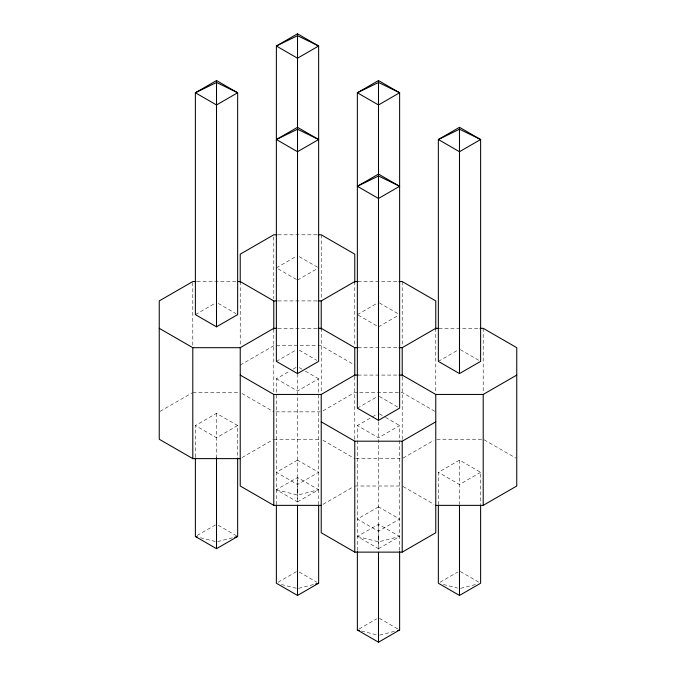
<?xml version="1.0" encoding="UTF-8"?>
<svg xmlns="http://www.w3.org/2000/svg" width="676" height="676" viewBox="0 0 676 676"><rect width="100%" height="100%" fill="white"/><g stroke="black" fill="none" stroke-linecap="round" stroke-linejoin="round"><path stroke-width="0.51" stroke-dasharray="3.38 2.54" d="M297.508 501.922L318.641 489.72L297.508 477.518L276.374 489.72L297.508 501.922L297.643 489.661M378.492 548.684L399.626 536.482L378.492 524.28L357.359 536.482L378.492 548.684L378.636 536.414M195.381 314.619L215.636 302.924M276.374 267.865L296.629 256.17M297.508 280.067L317.762 268.372M160.153 411.329L191.891 393.01M240.233 365.099L273.788 345.732L321.227 345.732L354.773 365.099M276.374 361.381L296.629 349.686M357.359 314.619L376.735 303.44M195.381 456.942L195.381 425.55L216.514 413.349L237.648 425.55L237.648 456.942M276.374 504.752L276.374 378.788L289.582 371.166M293.105 369.13L296.629 367.102M378.492 326.821L397.868 315.641M237.648 425.55L216.514 437.752L195.381 425.55M318.641 504.752L318.641 378.788L297.508 390.99L276.374 378.788M242.05 457.567L272.876 439.772M323.043 410.805L354.773 392.486L402.212 392.486L435.767 411.853M357.359 408.135L376.735 396.956M438.352 361.381L457.72 350.193M357.359 550.467L357.359 425.55L371.454 417.413M372.332 416.906L376.735 414.363M197.138 535.46L215.636 524.787M399.626 550.467L399.626 425.55L378.492 437.752L357.359 425.55M323.043 504.33L352.957 487.05M403.124 458.091L433.95 440.296M438.352 504.752L438.352 472.313L459.486 460.111L480.619 472.313L480.619 504.752M278.132 582.222L296.629 571.55M480.619 472.313L459.486 484.515L438.352 472.313M359.125 628.984L376.735 618.81M440.11 582.222L457.72 572.057M276.374 489.72L297.643 495.094L318.641 489.72M217.655 541.594L232.654 537.758M357.359 536.482L378.636 541.856L399.626 536.482M298.64 588.357L313.639 584.52M460.618 588.357L475.617 584.52M379.633 635.119L395.629 631.021M278.005 234.8L318.066 234.8M197.012 281.554L237.073 281.554M357.934 281.554L397.995 281.554M278.005 300.921L318.066 300.921M278.005 328.316L318.066 328.316M438.927 328.316L478.988 328.316M357.934 347.684L397.995 347.684M357.934 375.079L397.995 375.079M192.795 392.486L239.186 392.486M275.892 411.853L320.17 411.853M273.788 439.248L320.17 439.248M436.814 439.248L482.149 439.248M355.829 458.615L400.107 458.615M354.773 486.002L400.107 486.002M443.414 584.52L457.593 588.103M200.442 537.758L215.644 541.594M281.436 584.52L296.629 588.357M361.415 631.021L376.608 634.857M299.265 256.677L317.762 267.35M379.371 302.924L397.868 313.605M460.364 349.686L478.862 360.359M278.132 268.879L296.629 279.56M358.238 315.126L376.735 325.807M484.109 439.772L515.847 458.091M218.28 303.44L235.89 313.605M299.265 350.193L316.875 360.359M379.371 396.44L397.868 407.121M299.265 367.609L301.91 369.13M305.434 371.166L318.641 378.788M379.371 413.856L384.661 416.906M385.54 417.413L399.626 425.55M242 393.508L273.788 411.853M322.993 440.262L354.773 458.615M403.099 486.517L434 504.355M460.364 571.55L478.862 582.222M218.28 525.294L236.769 535.975M299.265 572.057L316.875 582.222M379.371 618.303L397.868 628.984M378.492 524.28L378.636 541.856M297.508 477.518L297.643 495.094M483.205 328.316L483.205 393.195M459.486 460.111L459.486 504.397M435.767 328.316L435.767 392.156M402.212 281.554L402.212 346.442M402.212 376.785L402.212 439.78M378.492 421.723L378.492 551.151M354.773 281.554L354.773 345.394M354.773 376.684L354.773 439.78M321.227 234.8L321.227 298.64M321.227 328.316L321.227 392.156M297.508 373.912L297.508 504.397M273.788 236.896L273.788 298.64M273.788 329.178L273.788 393.195M240.233 281.554L240.233 345.394M216.514 413.349L216.514 457.635M192.795 282.602L192.795 346.442M297.508 460.111L276.374 472.313L297.508 484.515L318.641 472.313L297.508 460.111M378.492 506.865L357.359 519.067L378.492 531.268L399.626 519.067L378.492 506.865"/><path stroke-width="1.01" d="M216.514 80.562L195.381 92.764L195.381 314.619L216.514 326.821L237.648 314.619L237.648 92.764L216.514 80.562L216.514 326.821M297.508 33.8L276.374 46.002L276.374 361.381L297.508 373.583L318.641 361.381L318.641 46.002L297.508 33.8L297.508 127.603M276.374 139.518L297.508 127.316L318.641 139.518L297.508 151.72L276.374 139.518L297.55 129.226L318.641 139.518M378.492 80.562L357.359 92.764L357.359 408.135L378.492 420.337L399.626 408.135L399.626 92.764L378.492 80.562L378.492 174.357M357.359 186.28L378.492 174.078L399.626 186.28L378.492 198.482L357.359 186.28L378.535 175.98L399.626 186.28M459.486 127.316L438.352 139.518L438.352 361.381L459.486 373.583L480.619 361.381L480.619 139.518L459.486 127.316L459.486 373.583M159.249 328.316L192.795 347.684L240.233 347.684L273.788 328.316L276.949 328.316M318.066 300.921L321.227 300.921L354.773 281.554L357.934 281.554M240.233 375.079L273.788 394.446L321.227 394.446L354.773 375.079L357.934 375.079M399.051 347.684L402.212 347.684L435.767 328.316L437.871 328.316M321.227 421.832L354.773 441.2L402.212 441.2L435.767 421.832M399.051 375.079L402.212 375.079L435.767 394.446L483.205 394.446L516.751 375.079M195.381 457.99L195.381 536.482L216.514 548.684L237.648 536.482L237.648 457.99M276.374 505.8L276.374 583.236L297.508 595.438L318.641 583.236L318.641 505.8M321.227 394.446L321.227 532.764L354.773 552.131L402.212 552.131L435.767 532.764L435.767 394.446M435.767 505.369L483.205 505.369L516.751 486.002L516.751 347.684L483.205 328.316L480.045 328.316M357.359 551.506L357.359 629.998L378.492 642.2L399.626 629.998L399.626 551.506M438.352 505.8L438.352 583.236L459.486 595.438L480.619 583.236L480.619 505.8M234.648 537.251L237.648 536.482M315.641 584.005L318.641 583.236M397.632 630.514L399.626 629.998M276.949 234.8L273.788 234.8L240.233 254.168L240.233 282.424M318.066 234.8L321.227 234.8L354.773 254.168L354.773 282.424M195.956 281.554L192.795 281.554L159.249 300.921L159.249 439.248L192.795 458.615L240.233 458.615M238.129 281.554L240.233 281.554L273.788 300.921L276.949 300.921M399.051 281.554L402.212 281.554L435.767 300.921L435.767 329.178M318.066 328.316L321.227 328.316L354.773 347.684L357.934 347.684M240.233 347.684L240.233 486.002L273.788 505.369L321.227 505.369M195.381 536.482L197.409 536.989M357.359 629.998L359.387 630.514M378.492 174.078L378.492 420.337M297.508 127.316L297.508 373.583M483.205 394.446L483.205 505.369M459.486 505.445L459.486 595.438M402.212 347.684L402.212 375.94M402.212 441.2L402.212 552.131M378.492 552.199L378.492 642.2M354.773 347.684L354.773 375.94M354.773 441.2L354.773 552.131M321.227 300.921L321.227 329.178M297.508 505.445L297.508 595.438M273.788 300.921L273.788 329.178M273.788 394.446L273.788 505.369M216.514 457.635L216.514 548.684M192.795 347.684L192.795 458.615M237.648 92.764L216.514 104.966L195.381 92.764L216.557 82.464L237.648 92.764M318.641 46.002L297.508 58.204L276.374 46.002L297.55 35.701L318.641 46.002M399.626 92.764L378.492 104.966L357.359 92.764L378.535 82.464L399.626 92.764M480.619 139.518L459.486 151.72L438.352 139.518L459.528 129.226L480.619 139.518"/></g></svg>
